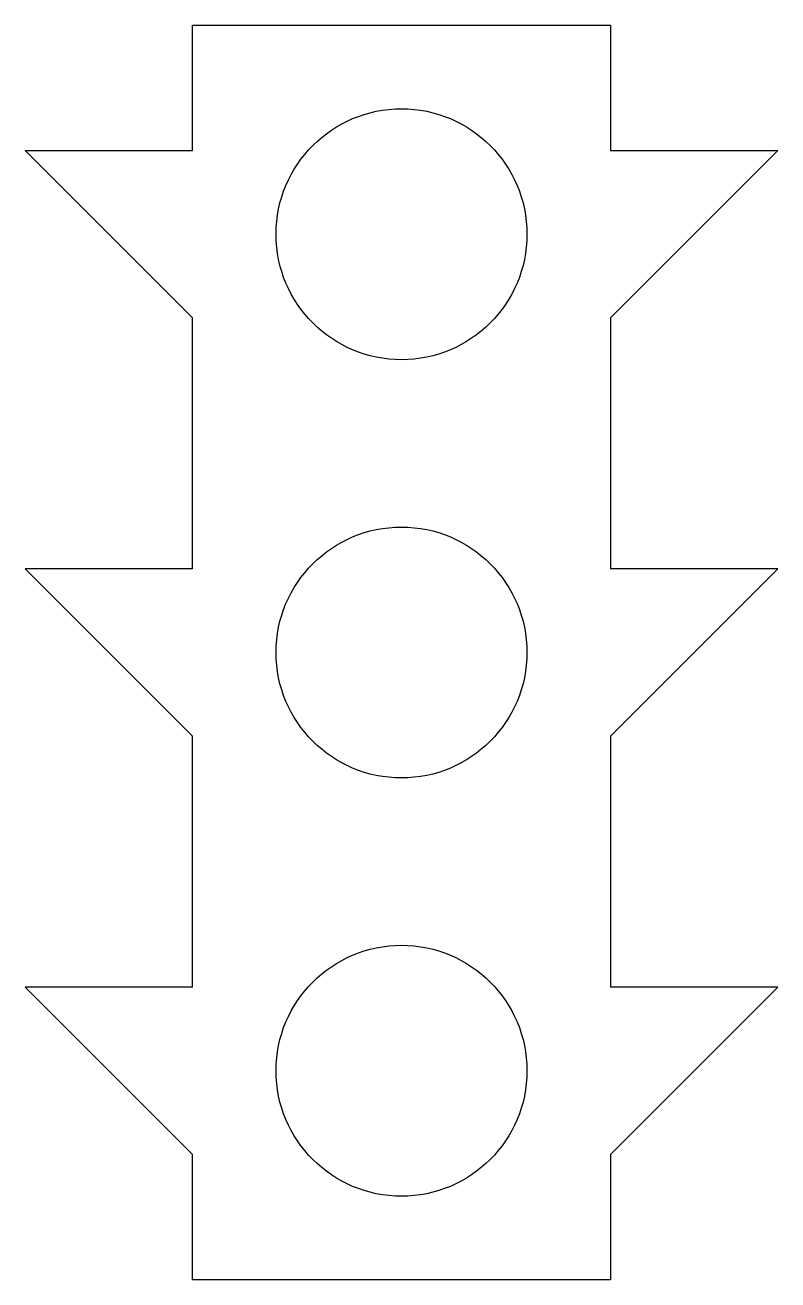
# Model space of a CAD drawing. Extents: x -0.45 to 0.45, y 0 to 1.5.
import ezdxf

# ---------------------------------------------------------------- set-up
doc = ezdxf.new("R2010")
doc.units = 0
doc.layers.get('0').update_dxf_attribs({"linetype": 'CONTINUOUS'})

msp = doc.modelspace()

# ---------------------------------------------------------------- linework, layer by layer
at = {"color": 0}
for p, q in [((-0.25, 1.5), (0.25, 1.5)), ((-0.25, 1.35), (-0.25, 1.5)), ((0.25, 1.5), (0.25, 1.35)), ((-0.45, 1.35), (-0.25, 1.35)), ((-0.45, 1.35), (-0.25, 1.15)), ((0.45, 1.35), (0.25, 1.15)), ((0.25, 1.35), (0.45, 1.35)), ((-0.25, 0.85), (-0.25, 1.15)), ((0.25, 1.15), (0.25, 0.85)), ((-0.45, 0.85), (-0.25, 0.65)), ((-0.25, 0.85), (-0.45, 0.85)), ((0.45, 0.85), (0.25, 0.85)), ((0.45, 0.85), (0.25, 0.65)), ((-0.25, 0.35), (-0.25, 0.65)), ((0.25, 0.65), (0.25, 0.35)), ((-0.45, 0.35), (-0.25, 0.15)), ((-0.25, 0.35), (-0.45, 0.35)), ((0.45, 0.35), (0.25, 0.35)), ((0.45, 0.35), (0.25, 0.15)), ((-0.25, 0), (-0.25, 0.15)), ((0.25, 0.15), (0.25, 0)), ((0.25, 0), (-0.25, 0))]:
    msp.add_line(p, q, dxfattribs=at)
for centre in [(0, 1.25), (0, 0.75), (0, 0.25)]:
    msp.add_circle(centre, 0.15, dxfattribs=at)

doc.saveas('drawing.dxf')
